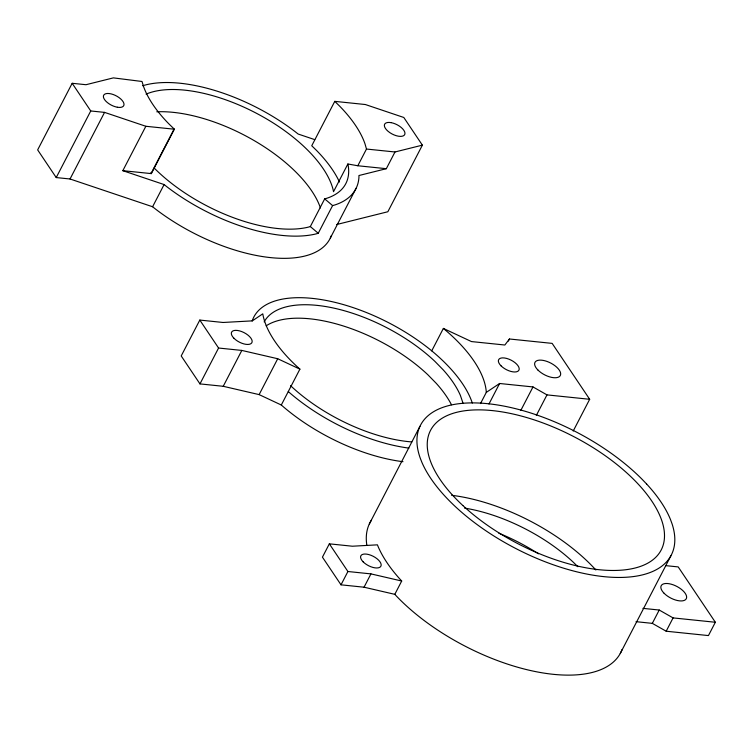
<?xml version="1.0" encoding="UTF-8"?>
<svg xmlns="http://www.w3.org/2000/svg" width="753" height="753" viewBox="0 0 753 753"><rect width="100%" height="100%" fill="white"/><g stroke="black" fill="none" stroke-linecap="round" stroke-linejoin="round"><path stroke-width="1.13" d="M174.367 129.215L145.847 126.278L122.824 170.677L151.353 173.614L174.367 129.215L168.738 123.737A124.264 57.765 27.4 0 1 143.334 85.889L142.025 81.484L113.374 77.879L85.993 84.713L72.175 83.291L37.65 149.894L56.221 177.567L70.038 178.988L152.595 206.755L155.476 209.042A124.264 57.765 27.4 0 0 331.367 235.576M56.221 177.567L90.746 110.964L72.175 83.291M70.038 178.988L104.563 112.385L145.847 126.278M151.033 173.576L174.047 129.177M152.595 206.755L164.107 184.56L122.824 170.677M281.302 405.01L299.901 369.139A125.638 58.405 27.4 0 1 262.778 313.841L252.302 320.872L223.067 322.472L199.809 320.072L181.209 355.953L199.969 383.898L223.236 386.298L259.126 394.61L281.302 405.01A122.654 57.012 27.4 0 0 402.996 461.702M336.506 224.563L387.851 211.744L422.377 145.15L403.806 117.477L365.384 104.535L334.774 101.354L311.751 145.753L316.618 150.525A124.264 57.765 27.4 0 1 339.462 182.01M199.969 383.898L218.568 348.027L199.809 320.072M223.236 386.298L241.826 350.427L277.716 358.739L299.901 369.139M154.205 168.06A112.969 52.512 27.4 0 0 308.259 227.152L310.33 226.559L324.684 198.867L326.764 198.284A112.969 52.512 27.4 0 0 348.262 165.933L347.877 163.994L357.816 165.754L386.327 168.691L394.986 151.984L422.377 145.15M347.877 163.994L333.523 191.686L333.127 189.737A112.969 52.512 27.4 0 0 254.109 112.075A112.969 52.512 27.4 0 0 146.101 94.134M164.107 184.56L166.978 186.838A124.264 57.765 27.4 0 0 315.968 233.929L318.246 233.279L332.6 205.588L334.887 204.948A124.264 57.765 27.4 0 0 358.927 177.454L358.946 175.524L386.327 168.691M357.816 165.754L366.476 149.038L365.036 143.974A124.264 57.765 27.4 0 0 339.631 106.126L334.774 101.354M330.303 238.08L356.16 188.194M259.126 394.61L277.716 358.739M394.807 594.333L401.707 581.015L399.721 578.859A141.206 65.643 27.4 0 1 378.175 546.706L377.432 544.843L352.376 546.217L329.343 543.835L322.435 557.154L341.015 584.827L364.047 587.208L394.807 594.333L396.586 596.254A141.206 65.643 27.4 0 0 528.361 670.029A141.206 65.643 27.4 0 0 622.1 649.453M472.3 403.015A124.782 58 27.4 0 0 431.742 350.842L443.366 328.421L471.463 341.57L504.849 345.015L509.461 338.991L552.156 343.387L589.674 399.288L573.202 431.055M369.309 524.013L419.939 426.33M341.015 584.827L347.914 571.508L329.343 543.835M364.047 587.208L370.947 573.89L401.707 581.015M508.397 341.034L509.461 338.991M480.489 403.589L486.306 392.379L499.597 383.493L532.992 386.938L546.979 394.883L589.674 399.288M488.97 403.994L499.597 383.493M520.765 410.517L532.992 386.938M536.352 415.383L546.979 394.883M620.265 653.463L670.895 555.78M652.324 623.362L659.223 610.034L673.078 617.902L715.35 622.26L708.441 635.579L666.179 631.221L652.324 623.362L636.04 621.677M666.179 631.221L673.078 617.902M90.746 110.964L104.563 112.385M366.476 149.038L394.986 151.984M218.568 348.027L241.826 350.427M665.633 565.625L678.199 566.915L715.35 622.26M347.914 571.508L370.947 573.89M642.94 608.358L659.223 610.034M314.735 139.625L298.15 134.034L295.355 131.822A124.264 57.765 27.4 0 0 142.694 85.748M324.684 198.867L332.6 205.588M310.33 226.559L318.246 233.279M150.581 172.917L151.353 173.614M577.88 566.717L573.57 562.491A110.145 51.195 27.4 0 0 464.535 508.087M463.114 403.439L460.394 395.447A111.246 51.712 27.4 0 0 443.253 369.911L434.858 361.336A111.246 51.712 27.4 0 0 335.819 308.561A111.246 51.712 27.4 0 0 264.162 321.898M451.631 495.295A129.911 60.391 27.4 0 1 595.887 570.002M366.824 545.106A141.206 65.643 27.4 0 1 371.455 520.163M498.834 533.199A110.145 51.195 27.4 0 1 538.461 553.822M156.784 111.792A112.969 52.512 27.4 0 1 320.439 207.932M408.898 448.11A122.654 57.012 27.4 0 1 288.277 391.56M252.161 321.004A122.654 57.012 27.4 0 1 431.742 350.842M266.167 325.833A111.246 51.712 27.4 0 1 427.883 374.787L436.279 383.371A111.246 51.712 27.4 0 1 451.471 404.766M443.366 328.421A124.782 58 27.4 0 1 486.306 392.379M411.825 441.926A111.246 51.712 27.4 0 1 290.564 385.658M391.014 122.626L389.085 122.428A11.295 5.252 27.4 0 0 385.451 128.462A11.295 5.252 27.4 0 0 398.318 136.189L400.248 136.387A11.295 5.252 27.4 0 0 403.881 130.363A11.295 5.252 27.4 0 0 391.014 122.626M117.355 107.237L115.275 106.738A11.295 5.252 27.4 0 1 103.848 94.963A11.295 5.252 27.4 0 1 120.772 98.982A11.295 5.252 27.4 0 1 117.355 107.237M646.601 483.981L642.29 479.482A141.206 65.643 27.4 0 0 486.419 403.561A141.206 65.643 27.4 0 0 420.381 458.511L421.896 462.351A141.206 65.643 27.4 0 0 576.911 571.856A141.206 65.643 27.4 0 0 672.062 523.843L670.518 519.617A141.206 65.643 27.4 0 0 646.601 483.981M462.86 505.536A129.911 60.391 27.4 0 0 660.776 550.744A129.911 60.391 27.4 0 0 513.97 414.225A129.911 60.391 27.4 0 0 462.86 505.536M664.127 593.308A14.119 6.561 27.4 0 0 685.992 599.172A14.119 6.561 27.4 0 0 671.121 584.168A14.119 6.561 27.4 0 0 664.127 593.308M363.172 561.87A11.295 5.252 27.4 0 0 380.67 566.557A11.295 5.252 27.4 0 0 368.772 554.566A11.295 5.252 27.4 0 0 363.172 561.87M233.976 338.285A11.408 5.299 27.4 0 0 251.643 343.029A11.408 5.299 27.4 0 0 239.633 330.906A11.408 5.299 27.4 0 0 233.976 338.285M501.018 365.817A11.408 5.299 27.4 0 0 518.685 370.551A11.408 5.299 27.4 0 0 506.665 358.428A11.408 5.299 27.4 0 0 501.018 365.817M537.934 370.043A14.26 6.626 27.4 0 0 560.025 375.963A14.26 6.626 27.4 0 0 545.003 360.809A14.26 6.626 27.4 0 0 537.934 370.043"/></g></svg>
